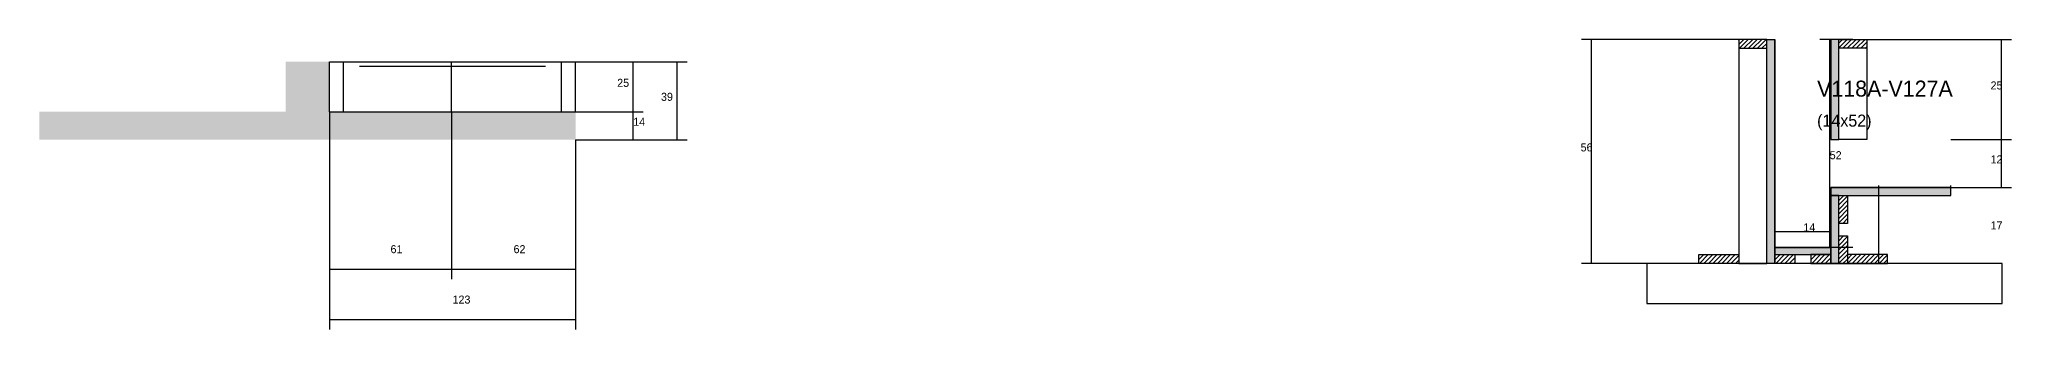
# Model space of a CAD drawing. Header units: metres. Extents: x 1002 to 2765, y -4903 to -4713.
# Drawn here: x 1002 to 1987, y -4881 to -4736 of the extents above; entities that cross this region are included whole.
import ezdxf

# ---------------------------------------------------------------- set-up
doc = ezdxf.new("R2010")
doc.units = ezdxf.units.M
for name, color, linetype in [('COTA', 241, 'Continuous'), ('Cota Seção (2x)', 4, 'Continuous'), ('Hachura', 253, 'Continuous'), ('Madeira', 126, 'Continuous'), ('Painéis', 200, 'Continuous'), ('SARR_2.2x7', 40, 'Continuous'), ('Texto Seção', 7, 'Continuous')]:
    doc.layers.add(name, color=color, linetype=linetype)

msp = doc.modelspace()

# ---------------------------------------------------------------- hatches: boundary and pattern name
at = {"layer": 'COTA'}
h = msp.add_hatch(dxfattribs=at)
h.set_pattern_fill('AR-CONC', scale=0.03)
h.paths.add_polyline_path([(1146.6, -4746.9), (1124.6, -4746.9), (1124.6, -4771.9), (1001.6, -4771.9), (1001.6, -4785.9), (1269.6, -4785.9), (1269.6, -4771.9), (1146.6, -4771.9)])
at = {"layer": 'Hachura'}
h = msp.add_hatch(dxfattribs=at)
h.set_pattern_fill('ANSI31', scale=0.5)
h.paths.add_polyline_path([(1865, -4740.1), (1865, -4735.7), (1865, -4735.7), (1851, -4735.7), (1851, -4735.7), (1851, -4740.1), (1851, -4740.1), (1865, -4740.1)])
h = msp.add_hatch(color=8, dxfattribs=at)
h.dxf.hatch_style = 1
h.paths.add_polyline_path([(1869, -4735.7), (1865, -4735.7), (1865, -4735.7), (1865, -4847.7), (1865, -4847.7), (1869, -4847.7), (1869, -4847.7), (1869, -4735.7)])
h = msp.add_hatch(color=8, dxfattribs=at)
h.dxf.hatch_style = 1
h.paths.add_polyline_path([(1901, -4735.7), (1897, -4735.7), (1897, -4785.7), (1901, -4785.7)])
h = msp.add_hatch(dxfattribs=at)
h.set_pattern_fill('ANSI31', scale=0.5)
h.paths.add_polyline_path([(1901, -4740.1), (1901, -4735.7), (1901, -4735.7), (1915, -4735.7), (1915, -4735.7), (1915, -4740.1), (1915, -4740.1), (1901, -4740.1)])
h = msp.add_hatch(color=8, dxfattribs=at)
h.dxf.hatch_style = 1
h.paths.add_polyline_path([(1957, -4813.7), (1957, -4809.7), (1957, -4809.7), (1897, -4809.7), (1897, -4809.7), (1897, -4813.7), (1897, -4813.7), (1957, -4813.7)])
h = msp.add_hatch(color=8, dxfattribs=at)
h.dxf.hatch_style = 1
h.paths.add_polyline_path([(1901, -4813.7), (1897, -4813.7), (1897, -4839.7), (1897, -4847.7), (1901, -4847.7)])
h = msp.add_hatch(dxfattribs=at)
h.set_pattern_fill('ANSI31', scale=0.5)
h.paths.add_polyline_path([(1905.4, -4827.7), (1901, -4827.7), (1901, -4827.7), (1901, -4813.7), (1901, -4813.7), (1905.4, -4813.7), (1905.4, -4813.7), (1905.4, -4827.7)])
h = msp.add_hatch(color=8, dxfattribs=at)
h.dxf.hatch_style = 1
h.paths.add_polyline_path([(1897, -4843.3), (1897, -4839.7), (1897, -4839.7), (1869, -4839.7), (1869, -4839.7), (1869, -4843.3), (1869, -4843.3), (1897, -4843.3)])
h = msp.add_hatch(dxfattribs=at)
h.set_pattern_fill('ANSI31', scale=0.5)
h.paths.add_polyline_path([(1905.4, -4848), (1901, -4848), (1901, -4848), (1901, -4834), (1901, -4834), (1905.4, -4834), (1905.4, -4834), (1905.4, -4848)])
h = msp.add_hatch(dxfattribs=at)
h.set_pattern_fill('ANSI31', scale=0.5)
h.paths.add_polyline_path([(1831, -4847.7), (1831, -4843.3), (1831, -4843.3), (1851, -4843.3), (1851, -4843.3), (1851, -4847.7), (1851, -4847.7), (1831, -4847.7)])
h = msp.add_hatch(dxfattribs=at)
h.set_pattern_fill('ANSI31', scale=0.5)
h.paths.add_polyline_path([(1869, -4847.7), (1869, -4843.3), (1869, -4843.3), (1879, -4843.3), (1879, -4843.3), (1879, -4847.7), (1879, -4847.7), (1869, -4847.7)])
h = msp.add_hatch(dxfattribs=at)
h.set_pattern_fill('ANSI31', scale=0.5)
h.paths.add_polyline_path([(1897, -4847.7), (1897, -4843.3), (1897, -4843.3), (1887, -4843.3), (1887, -4843.3), (1887, -4847.7), (1887, -4847.7), (1897, -4847.7)])
h = msp.add_hatch(dxfattribs=at)
h.set_pattern_fill('ANSI31', scale=0.5)
h.paths.add_polyline_path([(1925.4, -4847.7), (1925.4, -4843.3), (1925.4, -4843.3), (1905.4, -4843.3), (1905.4, -4843.3), (1905.4, -4847.7), (1905.4, -4847.7), (1925.4, -4847.7)])

# ---------------------------------------------------------------- linework, layer by layer
at = {"layer": 'COTA'}
for p, q in [((1851, -4735.7), (1772.5, -4735.7)), ((1777.5, -4847.7), (1777.5, -4735.7)), ((1915, -4735.7), (1987.4, -4735.7)), ((1982.4, -4785.7), (1982.4, -4735.7)), ((1269.6, -4746.9), (1303.4, -4746.9)), ((1269.6, -4746.9), (1325.3, -4746.9)), ((1298.4, -4771.9), (1298.4, -4746.9)), ((1320.3, -4785.9), (1320.3, -4746.9)), ((1146.6, -4771.9), (1146.6, -4855.6)), ((1146.6, -4771.9), (1146.6, -4880.8)), ((1207.6, -4771.9), (1207.6, -4855.6)), ((1207.6, -4771.9), (1207.6, -4855.6)), ((1269.6, -4771.9), (1303.4, -4771.9)), ((1269.6, -4771.9), (1303.4, -4771.9)), ((1298.4, -4785.9), (1298.4, -4771.9)), ((1269.6, -4785.9), (1269.6, -4855.6)), ((1269.6, -4785.9), (1269.6, -4880.8)), ((1269.6, -4785.9), (1303.4, -4785.9)), ((1269.6, -4785.9), (1325.3, -4785.9)), ((1957, -4785.7), (1987.4, -4785.7)), ((1957, -4785.7), (1987.4, -4785.7)), ((1982.4, -4809.7), (1982.4, -4785.7)), ((1921, -4847.7), (1921, -4808.7)), ((1957, -4813.7), (1957, -4808.7)), ((1957, -4809.7), (1987.4, -4809.7)), ((1921, -4813.7), (1957, -4813.7)), ((1835.4, -4847.7), (1772.5, -4847.7)), ((1146.6, -4850.6), (1207.6, -4850.6)), ((1207.6, -4850.6), (1269.6, -4850.6)), ((1146.6, -4875.8), (1269.6, -4875.8))]:
    msp.add_line(p, q, dxfattribs=at)
at = {"layer": 'Cota Seção (2x)'}
for p, q in [((1908, -4735.7), (1891.5, -4735.7)), ((1896.5, -4839.7), (1896.5, -4735.7)), ((1869, -4847.7), (1869, -4826.7)), ((1897, -4847.7), (1897, -4826.7)), ((1869, -4831.7), (1897, -4831.7)), ((1908, -4839.7), (1891.5, -4839.7))]:
    msp.add_line(p, q, dxfattribs=at)
at = {"layer": 'Madeira'}
for points in [[(1865, -4740.1), (1865, -4735.7), (1851, -4735.7), (1851, -4740.1)], [(1865, -4735.7), (1851, -4735.7), (1851, -4847.7), (1865, -4847.7)], [(1901, -4740.1), (1901, -4735.7), (1915, -4735.7), (1915, -4740.1)], [(1901, -4735.7), (1915, -4735.7), (1915, -4785.7), (1901, -4785.7)], [(1905.4, -4827.7), (1901, -4827.7), (1901, -4813.7), (1905.4, -4813.7)], [(1905.4, -4848), (1901, -4848), (1901, -4834), (1905.4, -4834)], [(1805.1, -4867.7), (1982.7, -4867.7), (1982.7, -4847.7), (1805.1, -4847.7)], [(1831, -4847.7), (1831, -4843.3), (1851, -4843.3), (1851, -4847.7)], [(1869, -4847.7), (1869, -4843.3), (1879, -4843.3), (1879, -4847.7)], [(1897, -4847.7), (1897, -4843.3), (1887, -4843.3), (1887, -4847.7)], [(1925.4, -4847.7), (1925.4, -4843.3), (1905.4, -4843.3), (1905.4, -4847.7)]]:
    msp.add_lwpolyline(points, close=True, dxfattribs=at)
at = {"layer": 'Painéis'}
for p, q in [((1869, -4847.7), (1869, -4735.7)), ((1897, -4785.7), (1897, -4735.7)), ((1146.6, -4746.9), (1269.6, -4746.9)), ((1146.6, -4771.9), (1146.6, -4746.9)), ((1207.6, -4771.9), (1207.6, -4746.9)), ((1269.6, -4771.9), (1269.6, -4746.9)), ((1146.6, -4771.9), (1269.6, -4771.9)), ((1897, -4809.7), (1957, -4809.7)), ((1897, -4813.7), (1897, -4809.7)), ((1957, -4813.7), (1957, -4809.7)), ((1897, -4847.7), (1897, -4813.7)), ((1869, -4839.7), (1897, -4839.7)), ((1869, -4843.3), (1869, -4839.7)), ((1897, -4843.3), (1897, -4839.7))]:
    msp.add_line(p, q, dxfattribs=at)
for points in [[(1865, -4735.7), (1869, -4735.7), (1869, -4847.7), (1865, -4847.7)], [(1901, -4735.7), (1897, -4735.7), (1897, -4785.7), (1901, -4785.7)], [(1957, -4813.7), (1957, -4809.7), (1897, -4809.7), (1897, -4813.7)], [(1901, -4813.7), (1897, -4813.7), (1897, -4847.7), (1901, -4847.7)], [(1897, -4843.3), (1897, -4839.7), (1869, -4839.7), (1869, -4843.3)]]:
    msp.add_lwpolyline(points, close=True, dxfattribs=at)
at = {"layer": 'SARR_2.2x7'}
for p, q in [((1153.6, -4771.9), (1153.6, -4746.9)), ((1161.6, -4749.1), (1207.6, -4749.1)), ((1207.6, -4749.1), (1254.6, -4749.1)), ((1262.6, -4771.9), (1262.6, -4746.9))]:
    msp.add_line(p, q, dxfattribs=at)

# ---------------------------------------------------------------- texts
at = {"layer": 'COTA'}
for s, p in [('25', (1290.4, -4759.4)), ('25', (1976.9, -4760.7)), ('39', (1312.3, -4766.4)), ('14', (1298.4, -4778.9)), ('56', (1772, -4791.7)), ('12', (1976.9, -4797.7)), ('17', (1976.9, -4830.7)), ('61', (1177.1, -4842.6)), ('62', (1238.6, -4842.6)), ('123', (1208.1, -4867.8))]:
    msp.add_text(s, height=4, dxfattribs=at).set_placement(p)
at = {"layer": 'Cota Seção (2x)'}
for s, p in [('52', (1896.5, -4795.6)), ('14', (1883.3, -4831.7))]:
    msp.add_text(s, height=4, dxfattribs=at).set_placement(p)
at = {"layer": 'Texto Seção'}
for s, height, p in [('V118A-V127A', 8, (1890.2, -4764.3)), ('(14x52)', 6, (1890.2, -4779.3))]:
    msp.add_text(s, height=height, dxfattribs=at).set_placement(p)

doc.saveas('drawing.dxf')
